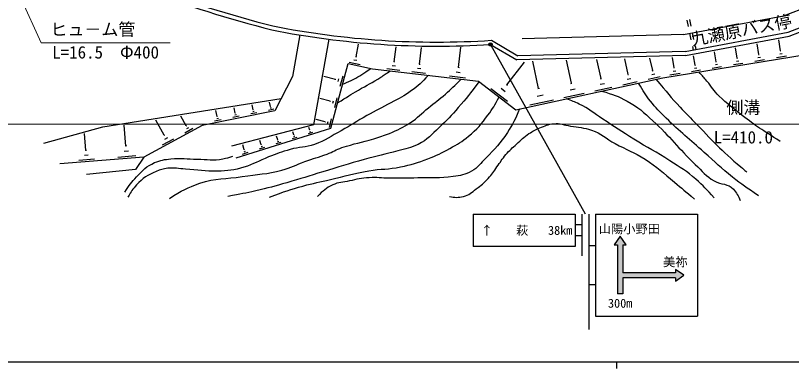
# Model space of a CAD drawing. Units: millimetres, scale not verified. Extents: x 40000 to 680000, y 20000 to 380000.
# Drawn here: x 179526 to 293784, y 204000 to 256032 of the extents above; entities that cross this region are included whole.
import ezdxf
from ezdxf.enums import TextEntityAlignment as Align

# ---------------------------------------------------------------- set-up
doc = ezdxf.new("R2010")
doc.units = ezdxf.units.MM
doc.header["$LTSCALE"] = 1000
doc.header["$PDMODE"] = 32
doc.header["$PDSIZE"] = 500
for name, color, linetype, lineweight in [('M-BGD', 7, 'Continuous', 25), ('M-STR-HTXT', 7, 'Continuous', 13), ('M-STR-STRC', 7, 'Continuous', 25), ('M-TTL-BAND', 7, 'Continuous', 25)]:
    doc.layers.add(name, color=color, linetype=linetype, lineweight=lineweight)
doc.styles.add('@ＭＳ ゴシック', font='')
doc.styles.add('ＭＳ ゴシック', font='')
doc.styles.get('@ＭＳ ゴシック').set_extended_font_data('@MS Gothic')
doc.styles.get('ＭＳ ゴシック').set_extended_font_data('MS Gothic')

msp = doc.modelspace()

# ---------------------------------------------------------------- hatches: boundary and pattern name
at = {"layer": 'M-STR-STRC'}
msp.add_hatch(color=256, dxfattribs=at).paths.add_polyline_path([(277934, 217738), (276684, 218613), (276684, 218113), (268934, 218113), (268934, 222238), (269434, 222238), (268559, 223488), (267684, 222238), (268184, 222238), (268184, 214988), (268934, 214988), (268934, 217363), (276684, 217363), (276684, 216863)])

# ---------------------------------------------------------------- linework, layer by layer
at = {"layer": 'M-BGD'}
for p, q in [((292608, 256004), (311605, 263173)), ((293288, 253589), (312019, 260658)), ((293451, 253009), (312231, 260096)), ((277872, 253207), (292608, 256004)), ((278359, 255365), (278568, 254387)), ((278750, 255451), (278959, 254473)), ((221386, 253161), (220334, 247036)), ((225659, 252535), (223393, 239938)), ((277872, 253207), (254142, 252614)), ((278138, 250713), (293288, 253589)), ((278202, 250114), (293451, 253009)), ((278777, 253410), (278986, 252432)), ((279168, 253495), (279377, 252517)), ((229661, 249962), (230045, 251814)), ((235294, 249221), (235551, 251425)), ((249469, 251763), (253335, 249493)), ((249614, 252374), (253491, 250097)), ((279196, 251454), (279307, 250935)), ((279586, 251539), (279700, 251009)), ((288963, 250297), (288709, 251855)), ((292168, 250843), (291905, 252461)), ((239031, 248871), (239318, 251326)), ((244770, 248390), (245117, 251357)), ((278138, 250713), (253491, 250097)), ((274820, 246852), (295937, 250282)), ((282678, 249225), (282444, 250665)), ((285799, 249757), (285556, 251256)), ((288917, 250289), (289008, 250304)), ((292054, 250365), (292428, 250426)), ((292122, 250836), (292215, 250851)), ((228654, 249163), (230266, 248828)), ((229359, 249521), (229762, 249437)), ((229610, 249973), (229711, 249952)), ((235235, 249228), (235353, 249215)), ((251883, 245807), (254455, 249161)), ((278202, 250114), (253335, 249493)), ((256553, 245290), (255676, 249305)), ((261373, 246041), (260634, 249429)), ((265753, 246723), (265137, 249542)), ((269731, 247342), (269228, 249644)), ((273345, 247905), (272945, 249737)), ((276487, 248304), (276241, 249817)), ((279597, 248699), (279373, 250082)), ((282635, 249218), (282720, 249231)), ((285692, 249305), (286044, 249363)), ((285755, 249750), (285843, 249764)), ((288378, 249308), (289830, 249544)), ((288852, 249832), (289215, 249891)), ((291567, 249826), (293061, 250068)), ((225966, 239402), (228485, 248942)), ((228485, 248942), (232103, 248192)), ((232103, 248192), (247700, 246370)), ((234215, 248197), (236107, 247976)), ((234991, 248682), (235464, 248626)), ((238705, 248291), (239214, 248231)), ((238967, 248879), (239094, 248864)), ((244697, 248398), (244843, 248381)), ((276440, 248297), (276534, 248312)), ((279063, 247795), (280391, 248010)), ((279496, 248274), (279828, 248328)), ((279556, 248692), (279639, 248706)), ((282127, 248292), (283495, 248515)), ((282573, 248786), (282915, 248842)), ((285232, 248797), (286642, 249026)), ((220334, 247036), (217685, 241979)), ((226635, 246611), (224928, 247062)), ((227347, 245610), (227748, 247131)), ((237871, 247770), (239905, 247532)), ((243433, 247120), (245778, 246846)), ((244395, 247721), (244981, 247652)), ((253220, 242136), (274820, 246852)), ((269664, 247328), (269798, 247357)), ((272688, 246643), (274468, 247031)), ((273239, 247322), (273684, 247419)), ((273289, 247893), (273401, 247917)), ((275880, 247278), (277387, 247522)), ((276372, 247821), (276749, 247883)), ((226622, 246564), (226647, 246659)), ((227041, 246301), (227141, 246681)), ((247700, 246370), (253220, 242136)), ((251806, 245866), (251959, 245749)), ((261281, 246021), (261466, 246061)), ((265602, 245892), (266236, 246031)), ((265673, 246705), (265832, 246740)), ((268941, 245824), (271081, 246292)), ((269603, 246642), (270139, 246758)), ((249534, 245278), (251980, 243401)), ((251014, 245308), (251626, 244839)), ((256445, 245267), (256661, 245314)), ((260276, 243932), (263250, 244582)), ((261197, 245068), (261940, 245230)), ((264816, 244924), (267353, 245478)), ((192379, 239631), (218634, 243791)), ((225871, 243413), (224344, 243816)), ((225859, 243369), (225882, 243457)), ((226243, 243128), (226335, 243477)), ((226524, 242494), (226892, 243890)), ((255279, 242841), (258733, 243595)), ((256348, 244160), (257211, 244349)), ((211891, 241634), (211727, 242444)), ((214509, 242129), (214361, 242861)), ((217073, 242614), (216940, 243269)), ((217222, 242392), (217021, 242352)), ((217098, 242619), (217047, 242609)), ((204658, 239758), (203870, 241213)), ((217685, 241979), (207021, 239822)), ((209216, 241128), (209037, 242017)), ((209247, 241134), (209186, 241122)), ((212459, 241177), (211545, 240992)), ((212061, 241382), (211832, 241336)), ((211919, 241639), (211862, 241628)), ((215043, 241700), (214184, 241526)), ((214669, 241893), (214454, 241849)), ((214536, 242134), (214482, 242123)), ((217573, 242212), (216767, 242049)), ((201397, 238381), (200180, 240628)), ((209820, 240643), (208849, 240447)), ((209397, 240861), (209154, 240812)), ((225137, 240341), (223783, 240698)), ((225126, 240301), (225147, 240380)), ((225477, 240080), (225561, 240399)), ((225734, 239501), (226070, 240776)), ((183704, 237234), (192379, 239631)), ((195786, 236796), (195536, 239878)), ((207021, 239822), (198442, 235173)), ((205649, 239363), (204448, 238712)), ((204695, 239779), (204620, 239738)), ((205003, 239479), (204703, 239317)), ((223393, 239938), (211334, 236776)), ((212031, 235061), (225966, 239402)), ((220528, 238422), (220382, 238890)), ((222663, 238635), (223296, 238832)), ((222861, 239113), (222738, 239508)), ((222841, 239107), (222881, 239119)), ((222841, 238899), (222999, 238948)), ((189896, 236123), (189692, 238633)), ((202803, 237821), (201099, 236897)), ((201450, 238410), (201344, 238353)), ((201887, 237986), (201461, 237755)), ((218141, 237714), (217972, 238258)), ((218118, 237707), (218164, 237722)), ((220313, 237903), (221000, 238117)), ((220506, 238415), (220549, 238428)), ((220506, 238189), (220678, 238242)), ((195868, 236803), (195704, 236790)), ((213201, 236250), (212983, 236950)), ((215450, 236388), (216247, 236636)), ((215699, 236990), (215506, 237612)), ((215674, 236983), (215724, 236998)), ((215674, 236720), (215874, 236782)), ((217909, 237154), (218651, 237385)), ((218118, 237463), (218303, 237521)), ((190240, 235454), (189663, 235408)), ((189968, 236129), (189823, 236117)), ((196179, 236034), (195521, 235981)), ((212934, 235604), (213789, 235870)), ((213174, 235960), (213388, 236027)), ((213175, 236242), (213228, 236258)), ((198442, 235173), (186053, 234167)), ((191161, 234833), (188855, 234645)), ((197229, 235326), (194600, 235112)), ((198442, 235173), (197206, 233316)), ((197206, 233316), (190000, 232611))]:
    msp.add_line(p, q, dxfattribs=at)
for centre, radius, start, end in [((264823, 438737), 190847, 243.76795, 255.57453), ((264823, 438737), 190247, 243.7651, 255.56952), ((241584, 376114), 124600, 258.75166, 273.6284), ((241584, 376114), 124000, 258.75935, 273.71323)]:
    msp.add_arc(centre, radius, start, end, dxfattribs=at)
for points, knots in [([(227686, 245915), (228435, 246211), (228657, 246318), (229260, 246618), (230334, 247152), (230683, 247430), (231866, 248241)], [0, 0, 0, 0, 1, 1, 1, 2, 2, 2, 2]), ([(240332, 247231), (239271, 246116), (238906, 245740), (237852, 244955), (236745, 244131), (236007, 243847), (234803, 243173), (233427, 242403), (232614, 242048), (231240, 241273), (229760, 240438), (228987, 239873), (227498, 239056), (225977, 238220), (225175, 237619), (223539, 237037), (222192, 236557), (221334, 236668), (219956, 236284), (218686, 235931), (218000, 235646), (216769, 235176), (215344, 234632), (214629, 234101), (213166, 233671), (211680, 233235), (210794, 233116), (209246, 233077), (207402, 233031), (206376, 233291), (204535, 233394), (203522, 233451), (202949, 233625), (201941, 233513), (201255, 233437), (200876, 233304), (200239, 233038), (198977, 232509), (198266, 232074), (197349, 231058), (196776, 230424), (196549, 230117), (196082, 229277)], [0, 0, 0, 0, 1, 1, 1, 2, 2, 2, 3, 3, 3, 4, 4, 4, 5, 5, 5, 6, 6, 6, 7, 7, 7, 8, 8, 8, 9, 9, 9, 10, 10, 10, 11, 11, 11, 12, 12, 12, 13, 13, 13, 14, 14, 14, 14]), ([(226955, 243149), (228424, 244073), (228808, 244314), (230012, 245034), (231285, 245796), (232058, 246123), (233299, 246935), (233852, 247297), (234043, 247419), (234699, 247889)], [0, 0, 0, 0, 1, 1, 1, 2, 2, 2, 3, 3, 3, 3]), ([(292113, 237472), (289416, 239210), (288614, 239681), (286530, 241313), (285165, 242382), (284373, 242958), (283125, 244163), (282335, 244927), (282055, 245503), (281344, 246341), (280883, 246883), (280734, 247058), (280152, 247718)], [0, 0, 0, 0, 1, 1, 1, 2, 2, 2, 3, 3, 3, 4, 4, 4, 4]), ([(202179, 229079), (204070, 230253), (204812, 230650), (206653, 231296), (208987, 232115), (210466, 231893), (212908, 232286), (215190, 232652), (216517, 232632), (218748, 233236), (220104, 233603), (220793, 234025), (222114, 234503), (223388, 234963), (224132, 235134), (225400, 235611), (226275, 235941), (226710, 236266), (227597, 236562), (229395, 237160), (230455, 237322), (232269, 237868), (233192, 238146), (233713, 238295), (234605, 238660), (235853, 239171), (236541, 239512), (237673, 240244), (238799, 240971), (239287, 241574), (240326, 242421), (241298, 243213), (241879, 243613), (242820, 244440), (243768, 245272), (244074, 245580), (245157, 246667)], [0, 0, 0, 0, 1, 1, 1, 2, 2, 2, 3, 3, 3, 4, 4, 4, 5, 5, 5, 6, 6, 6, 7, 7, 7, 8, 8, 8, 9, 9, 9, 10, 10, 10, 11, 11, 11, 12, 12, 12, 12]), ([(247790, 246300), (246388, 244439), (245996, 243896), (244721, 242461), (243667, 241275), (243069, 240613), (241910, 239531), (240777, 238473), (240205, 237738), (238822, 237037), (237722, 236479), (236998, 236425), (235813, 236086), (233901, 235539), (232798, 235354), (230883, 234819), (228482, 234149), (227153, 233720), (224766, 232998), (222699, 232373), (221558, 231967), (219481, 231375), (217699, 230867), (216695, 230599), (214888, 230187), (213303, 229826), (212772, 229722), (210810, 229356)], [0, 0, 0, 0, 1, 1, 1, 2, 2, 2, 3, 3, 3, 4, 4, 4, 5, 5, 5, 6, 6, 6, 7, 7, 7, 8, 8, 8, 9, 9, 9, 9]), ([(288906, 229474), (287069, 230711), (286544, 231079), (285105, 232206), (283406, 233538), (282560, 234413), (280948, 235849), (278740, 237815), (277425, 238835), (275326, 240917), (274382, 241853), (273822, 242359), (273010, 243411), (272250, 244395), (272009, 244802), (271274, 246078)], [0, 0, 0, 0, 1, 1, 1, 2, 2, 2, 3, 3, 3, 4, 4, 4, 5, 5, 5, 5]), ([(273833, 246637), (275510, 244625), (275949, 244061), (277404, 242500), (278195, 241653), (278651, 241190), (279463, 240362), (282079, 237696), (283462, 236101), (286332, 233711), (286670, 233430), (286781, 233326), (287203, 232998)], [0, 0, 0, 0, 1, 1, 1, 2, 2, 2, 3, 3, 3, 4, 4, 4, 4]), ([(265824, 244888), (267571, 244380), (268210, 244165), (269605, 243411), (271235, 242530), (271997, 241769), (273366, 240521), (275960, 238155), (277081, 236490), (279622, 234067), (280665, 233072), (281156, 232358), (282413, 231652), (283457, 231065), (284412, 231306), (285224, 230425), (285736, 229869), (285942, 229508), (286214, 228762)], [0, 0, 0, 0, 1, 1, 1, 2, 2, 2, 3, 3, 3, 4, 4, 4, 5, 5, 5, 6, 6, 6, 6]), ([(216907, 229277), (219234, 230111), (219894, 230365), (221856, 230900), (223420, 231326), (224316, 231483), (225895, 231850), (228105, 232364), (229319, 232774), (231556, 233157), (233360, 233465), (234420, 233325), (236209, 233711), (237816, 234057), (238714, 234303), (240247, 234899), (241556, 235407), (242267, 235759), (243494, 236443), (244606, 237063), (245241, 237416), (246225, 238224), (247507, 239277), (248126, 240007), (249096, 241352), (249815, 242350), (250063, 242757), (250744, 244034)], [0, 0, 0, 0, 1, 1, 1, 2, 2, 2, 3, 3, 3, 4, 4, 4, 5, 5, 5, 6, 6, 6, 7, 7, 7, 8, 8, 8, 9, 9, 9, 9]), ([(282413, 229158), (281240, 230488), (280847, 230902), (279721, 231890), (278337, 233104), (277423, 233617), (275880, 234621), (273858, 235939), (272625, 236515), (270575, 237789), (268760, 238916), (267777, 239601), (265982, 240758), (264637, 241625), (263988, 242300), (262537, 242975), (261803, 243317), (261520, 243447), (260615, 243750)], [0, 0, 0, 0, 1, 1, 1, 2, 2, 2, 3, 3, 3, 4, 4, 4, 5, 5, 5, 6, 6, 6, 6]), ([(253758, 242253), (253044, 240614), (252773, 240067), (251947, 238779), (250910, 237162), (250111, 236401), (248779, 235017), (248005, 234213), (247654, 233624), (246681, 233077), (245712, 232533), (245047, 232454), (243949, 232286), (241953, 231979), (240801, 232134), (238782, 232088), (237128, 232049), (236200, 232035), (234546, 232048), (233401, 232057), (232759, 232186), (231616, 232127), (230458, 232067), (229823, 231880), (228686, 231652), (227719, 231459), (227131, 231462), (226231, 231058), (225224, 230606), (224850, 230212), (223975, 229356)], [0, 0, 0, 0, 1, 1, 1, 2, 2, 2, 3, 3, 3, 4, 4, 4, 5, 5, 5, 6, 6, 6, 7, 7, 7, 8, 8, 8, 9, 9, 9, 10, 10, 10, 10]), ([(243414, 229356), (244268, 229216), (244694, 229158), (245473, 229356), (246306, 229567), (246677, 229961), (247374, 230464), (248110, 230997), (248494, 231345), (249116, 232008), (249689, 232620), (249922, 233038), (250422, 233711), (250944, 234414), (251156, 234870), (251729, 235532), (252294, 236185), (252671, 236497), (253312, 237076), (254004, 237701), (254356, 238106), (255134, 238620), (255717, 239006), (256070, 239188), (256717, 239452), (257497, 239769), (257940, 239995), (258776, 240085), (259740, 240189), (260275, 239887), (261231, 239729), (262450, 239527), (263169, 239535), (264339, 239135), (265820, 238629), (266447, 237902), (267823, 237155), (269525, 236232), (270595, 235916), (272218, 234859), (274022, 233684), (274894, 232826), (276553, 231454), (277711, 230496), (278088, 230179), (279483, 228960)], [0, 0, 0, 0, 1, 1, 1, 2, 2, 2, 3, 3, 3, 4, 4, 4, 5, 5, 5, 6, 6, 6, 7, 7, 7, 8, 8, 8, 9, 9, 9, 10, 10, 10, 11, 11, 11, 12, 12, 12, 13, 13, 13, 14, 14, 14, 15, 15, 15, 15]), ([(195607, 229989), (196314, 231070), (196580, 231440), (197349, 232246), (198261, 233202), (198788, 233821), (200001, 234344), (200890, 234728), (201453, 234806), (202417, 234899), (203925, 235043), (204781, 234858), (206297, 234859), (207766, 234861), (208619, 234599), (210058, 234899), (210638, 235019), (210877, 235063), (211523, 235295)], [0, 0, 0, 0, 1, 1, 1, 2, 2, 2, 3, 3, 3, 4, 4, 4, 5, 5, 5, 6, 6, 6, 6])]:
    msp.add_open_spline(points, degree=3, knots=knots, dxfattribs=at)
at = {"layer": 'M-STR-HTXT'}
for p, q in [((183292, 252023), (174861, 270750)), ((183292, 252023), (202292, 252023)), ((89481, 240000), (483909, 240000))]:
    msp.add_line(p, q, dxfattribs=at)
at = {"layer": 'M-STR-STRC'}
for p, q in [((263434, 226738), (249542, 251632)), ((246934, 226738), (261934, 226738)), ((246934, 226738), (246934, 221988)), ((261934, 226738), (261934, 221988)), ((262934, 226738), (262934, 220594)), ((263934, 226738), (263934, 209738)), ((264934, 226738), (264934, 211738)), ((264934, 226738), (279934, 226738)), ((279934, 226738), (279934, 211738)), ((262934, 225154), (261934, 225154)), ((262934, 223571), (261934, 223571)), ((268559, 223488), (267684, 222238)), ((269434, 222238), (268559, 223488)), ((261934, 221988), (246934, 221988)), ((263934, 222113), (264934, 222113)), ((267684, 222238), (268184, 222238)), ((268184, 222238), (268184, 214988)), ((268934, 222238), (269434, 222238)), ((268934, 222238), (268934, 218113)), ((277934, 217738), (276684, 218613)), ((276684, 218613), (276684, 218113)), ((276684, 218113), (268934, 218113)), ((276684, 217363), (268934, 217363)), ((268934, 217363), (268934, 214988)), ((276684, 216863), (277934, 217738)), ((276684, 217363), (276684, 216863)), ((263934, 216363), (264934, 216363)), ((268934, 214988), (268184, 214988)), ((264934, 211738), (279934, 211738))]:
    msp.add_line(p, q, dxfattribs=at)
for radius in [150, 120, 90, 60, 30]:
    msp.add_circle((249469, 251763), radius, dxfattribs=at)
msp.add_point((249469, 251763), dxfattribs=at)
at = {"layer": 'M-TTL-BAND'}
for p, q in [((40000, 205000), (579000, 205000)), ((268000, 205000), (268000, 204000))]:
    msp.add_line(p, q, dxfattribs=at)

# ---------------------------------------------------------------- texts
at = {"layer": 'M-BGD', "style": 'ＭＳ ゴシック'}
msp.add_text('九瀬原バス停', height=1833, rotation=10.749, dxfattribs=at).set_placement((286222, 254792), align=Align.TOP_CENTER)
at = {"layer": 'M-STR-HTXT', "style": 'ＭＳ ゴシック'}
msp.add_text('ヒュ－ム管', height=1833, dxfattribs=at).set_placement((184667, 252523), align=Align.BOTTOM_LEFT)
at = {"layer": 'M-STR-HTXT'}
for s, style, p in [('L=16.5\u3000Φ400', 'ＭＳ ゴシック', (192792, 251523)), ('L=410.0', '@ＭＳ ゴシック', (286695, 239000))]:
    msp.add_text(s, height=1833, dxfattribs=dict(at, style=style)).set_placement(p, align=Align.TOP_CENTER)
at = {"layer": 'M-STR-HTXT', "style": 'ＭＳ ゴシック'}
msp.add_text('側溝', height=1833, dxfattribs=at).set_placement((286695, 241000), align=Align.BOTTOM_CENTER)
at = {"layer": 'M-STR-STRC', "style": 'ＭＳ ゴシック'}
for s, p in [('↑', (248934, 224363)), ('萩', (254134, 224363)), ('38km', (259734, 224363)), ('美祢', (276684, 219713)), ('300m', (268559, 213618))]:
    msp.add_text(s, height=1320, dxfattribs=at).set_placement(p, align=Align.MIDDLE_CENTER)
msp.add_text('山陽小野田', height=1320, dxfattribs=at).set_placement((265409, 224588), align=Align.MIDDLE_LEFT)

doc.saveas('drawing.dxf')
